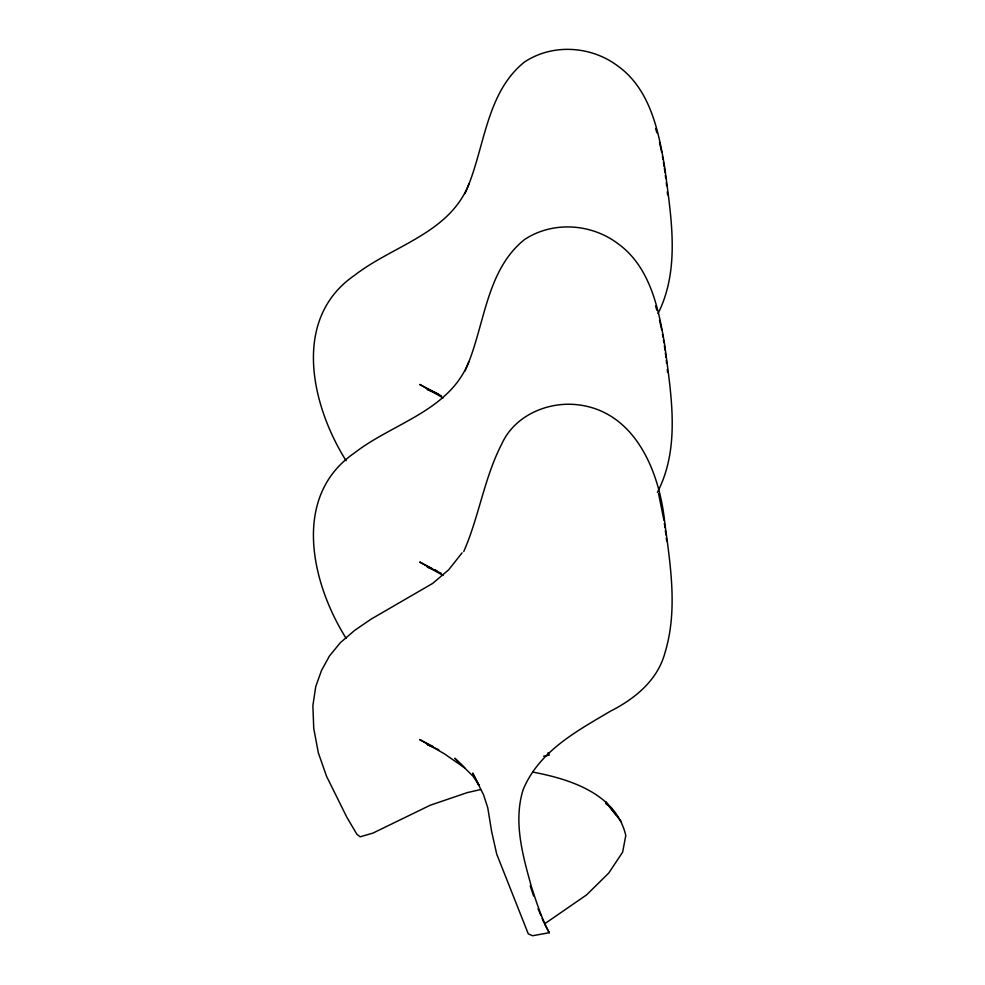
<?xml version="1.0" encoding="UTF-8"?>
<svg xmlns="http://www.w3.org/2000/svg" width="985" height="985" viewBox="0 0 985 985"><rect width="100%" height="100%" fill="white"/><g stroke="black" fill="none" stroke-linecap="round" stroke-linejoin="round"><path stroke-width="1.48" d="M464.895 193.651C484.965 150.373 484.94 93.834 524.451 62.03C552.585 43.365 591.037 45.864 617.706 65.921C650.174 89.106 658.645 131.005 664.813 167.955C670.822 215.9 680.697 268.376 658.054 313.525M464.895 371.222C484.965 327.943 484.94 271.404 524.451 239.601C552.585 220.935 591.037 223.435 617.706 243.48C650.174 266.676 658.645 308.576 664.813 345.526C670.871 393.889 680.894 447.03 657.401 492.352M463.75 551.551C479.104 516.583 484.201 477.885 501.845 443.804C514.158 416.606 545.148 402.471 573.972 404.416C634.118 408.787 659.618 470.781 664.813 523.097C670.477 565.722 677.803 610.343 665.084 652.39C657.808 680.13 635.066 698.697 610.54 711.133C576.644 731.178 538.77 751.407 523.047 789.945C513.123 822.179 522.9 856.039 531.629 887.399C536.665 902.789 541.602 918.352 549.248 932.709L532.589 935.75L528.268 933.829L496.748 854.192L491.687 831.82L487.747 807.725L483.561 794.821L472.714 773.09L479.215 785.55L472.96 776.118L454.799 758.253L464.871 767.98L444.407 753.845L419.708 739.587L433.228 746.618M468.897 183.986C449.714 233.26 392.916 245.536 354.748 275.184C291.252 318.611 311.285 405.389 346.092 460.709M468.897 361.557C449.714 410.831 392.916 423.107 354.748 452.755C291.252 496.181 311.285 582.96 346.092 638.268M462.088 552.844L448.717 569.749L432.686 583.403L370.914 619.245L354.748 630.314L340.416 642.614L329.556 655.838L321.566 670.329L315.754 686.52L312.885 705.58L313.747 728.481L318.352 752.897L326.577 776.352L346.769 817.119L356.89 834.307L360.227 836.807L372.921 833.101L430.137 805.274L467.284 792.605L480.545 789.588M544.582 923.856L586.567 894.897L608.742 873.067L622.643 852.136L625.795 835.44C615.908 793.688 570.29 779.184 532.983 772.129M543.597 756.184L549.248 755.138L548.042 752.737M438.522 394.025L427.17 389.358L441.391 395.822M435.69 570.426L427.17 566.917L441.391 573.393M432.846 746.827L427.17 744.488L438.805 749.782M435.924 392.892L419.708 384.445L443.09 397.94M431.873 568.345L419.708 562.016L443.09 575.511M434.57 569.749L437.278 571.165M605.726 803.6L611.747 808.34M615.896 814.755L605.615 801.815L621.153 821.49M549.248 932.709L544.446 923.795M538.093 908.823L540.962 915.644M542.119 918.377L543.843 922.477M530.238 885.983L533.636 896.005M655.579 128.469L656.847 132.729M655.579 306.027L656.847 310.287M659.494 142.554L661.735 152.256M659.494 320.125L661.735 329.827M658.534 493.534L663.939 520.314M662.462 156.566L662.954 159.435M663.447 162.303L664.186 166.613M662.462 334.137L662.954 337.005M663.447 339.874L663.939 342.743M664.37 168.078L664.961 172.461M665.343 175.392L665.737 178.322M664.37 345.637L664.961 350.032M665.343 352.962L665.922 357.358M664.37 523.207L664.961 527.603M665.343 530.533L665.922 534.917M666.316 182.718L666.636 185.746M667.276 191.816L667.596 194.845M666.316 360.276L666.636 363.317M667.276 369.387L667.596 372.416M666.316 537.847L666.636 540.876"/></g></svg>
